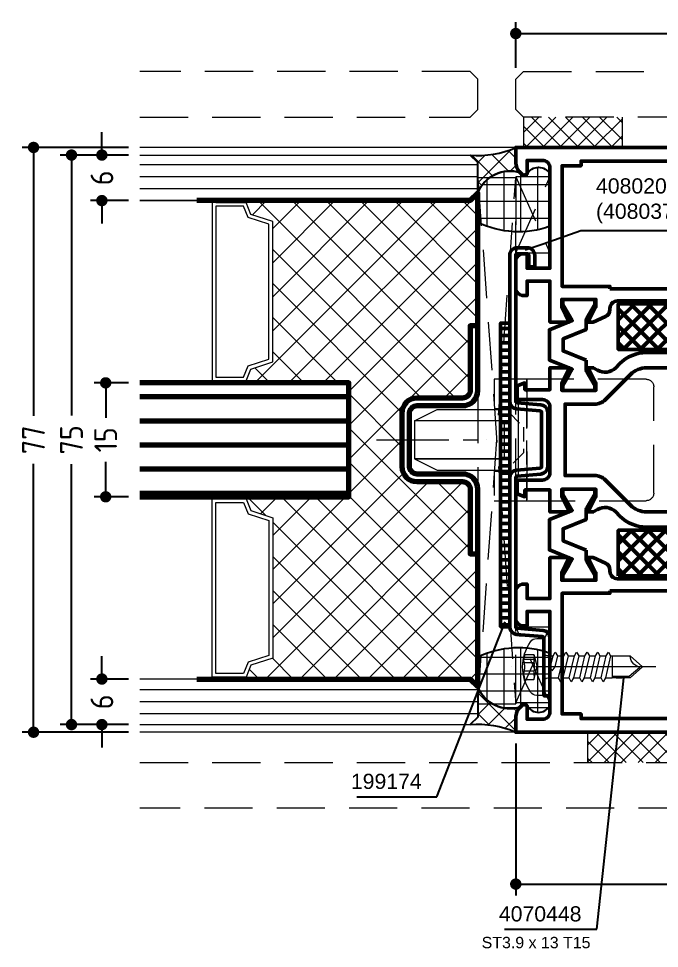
# Model space of a CAD drawing. Header units: millimetres. Extents: x 14 to 196, y 75 to 197.
# Drawn here: x 13.5 to 97.9, y 75 to 197.5 of the extents above; entities that cross this region are included whole.
import ezdxf

# ---------------------------------------------------------------- set-up
doc = ezdxf.new("R2010")
doc.units = ezdxf.units.MM
doc.linetypes.add('CENTER', pattern=[50.800000000000004, 31.75, -6.35, 6.35, -6.35])
doc.linetypes.add('HIDDEN', pattern=[9.524999999999999, 6.35, -3.175])
for name, color, linetype, lineweight in [('AM_5', 3, 'Continuous', 25), ('AM_C', 50, 'Continuous', 50), ('AM_S', 80, 'Continuous', 50), ('Cent3', 70, 'CENTER', 18), ('CHide3', 70, 'HIDDEN', 18), ('CHide4', 10, 'HIDDEN', 13), ('Cont2', 2, 'Continuous', 25), ('Cont3', 70, 'Continuous', 18), ('Cont4', 10, 'Continuous', 13)]:
    doc.layers.add(name, color=color, linetype=linetype, lineweight=lineweight)
doc.styles.add('HBS_DIMTEXTSTYLE', font='isocp.shx')
doc.styles.add('SWISSL', font='swissl.ttf')
doc.dimstyles.new('Konstruktionsschnitt 1-1$0', dxfattribs={"dimtxt": 3, "dimasz": 1.5, "dimexe": 1.5, "dimexo": 1.5, "dimgap": 1.5, "dimtad": 0, "dimdsep": 46, "dimtxsty": 'HBS_DIMTEXTSTYLE', "dimblk": 'PUNKT', "dimcen": 0, "dimclrd": 3, "dimclre": 3, "dimclrt": 2, "dimadec": 1, "dimazin": 2, "dimtfac": 0.7, "dimtofl": 0, "dimtmove": 0, "dimatfit": 3, "dimfxl": 0, "dimtolj": 1, "dimtzin": 0, "dimarcsym": 0})
pattern_1 = [(225, (232.3260285917245, 587.9548607418653), (0.1767766952966369, -0.1767766952966369), []), (314.9999999999999, (232.3260285917245, 587.9548607418653), (0.1767766952966369, 0.1767766952966369), [])]
pattern_2 = [(135, (-78.124622160397, -339.9989862919654), (-1.347038418160373, -1.347038418160373), []), (225, (-78.124622160397, -339.9989862919654), (1.347038418160373, -1.347038418160373), [])]
pattern_3 = [(180, (-78.124622160397, -339.9989862919654), (-2.220446049250313e-16, -2.2225), []), (270, (-78.124622160397, -339.9989862919654), (2.2225, -2.220446049250313e-16), [])]

# ---------------------------------------------------------------- blocks, each defined once
blk = doc.blocks.new('PUNKT')
at = {"color": 0, "linetype": 'Continuous'}
blk.add_line((-0.5, 0), (-1, 0), dxfattribs=at)
at = {"color": 0, "linetype": 'Continuous', "const_width": 0.5}
blk.add_lwpolyline([(-0.25, 0, 1), (0.25, 0, 1)], format="xyb", close=True, dxfattribs=at)
blk = doc.blocks.new('*D18')
at = {"layer": 'AM_5', "color": 3, "lineweight": -2, "transparency": 16777216}
for p, q in [((79.00046695161484, 101.9903217660972), (79.00046695161484, 81.99032176609721)), ((131.0004669516148, 101.9903217660972), (131.0004669516148, 81.99032176609721)), ((80.50046695161484, 83.49032176609721), (101.7603783689371, 83.49032176609721)), ((129.5004669516148, 83.49032176609721), (108.2405555342914, 83.49032176609721))]:
    blk.add_line(p, q, dxfattribs=at)
at = {"layer": 'AM_5', "color": 3, "lineweight": -2, "transparency": 16777216, "xscale": 1.5, "yscale": 1.5, "zscale": 1.5, "rotation": 180}
blk.add_blockref('PUNKT', (79.00046695161484, 83.49032176609721), dxfattribs=at)
at = {"layer": 'AM_5', "color": 3, "lineweight": -2, "transparency": 16777216, "xscale": 1.5, "yscale": 1.5, "zscale": 1.5}
blk.add_blockref('PUNKT', (131.0004669516148, 83.49032176609721), dxfattribs=at)
at = {"layer": 'AM_5', "color": 2, "transparency": 16777216, "insert": (105.0004669516143, 83.49032176609721), "char_height": 3, "attachment_point": 5, "style": 'HBS_DIMTEXTSTYLE'}
blk.add_mtext('\\A1;52', dxfattribs=at)
blk = doc.blocks.new('*S133')
at = {"layer": 'AM_5', "color": 3}
for p, q in [((87.56443571068166, 169.4910321510044), (82.60845873641095, 167.7670841495087)), ((101.1584615083734, 169.4910321510044), (87.56443571068166, 169.4910321510044))]:
    blk.add_line(p, q, dxfattribs=at)
at = {"layer": 'AM_5', "color": 3, "linetype": 'Continuous'}
blk.add_line((82.60845873641095, 167.7670841495087), (80.24723595224486, 166.9457273673884), dxfattribs=at)
at = {"layer": 'AM_5', "color": 2, "insert": (89.56443571068166, 170.4910321510044), "char_height": 2, "attachment_point": 7, "style": 'SWISSL'}
blk.add_mtext('4080202\\P(4080374)', dxfattribs=at)
blk = doc.blocks.new('WS4070448')
at = {"layer": 'Cent3', "ltscale": 0.5}
blk.add_line((8.05132409938463, -14.39948361255352), (8.067256921116496, 4.660640918678553), dxfattribs=at)
at = {"layer": 'CHide4', "ltscale": 0.3}
for p, q in [((7.095590298616457, 1.693974918678634), (7.095590298616457, 3.078670647065735)), ((7.507789093673637, 1.693974918678634), (7.507789093673637, 2.967171702408848)), ((8.626724748559354, 1.693974918678634), (8.626724748559354, 2.967171702408848)), ((9.03892354361642, 1.693974918678634), (9.03892354361642, 3.078670647065735))]:
    blk.add_line(p, q, dxfattribs=at)
for points in [[(6.41725767111646, 2.920991849600028), (6.41725767111646, 1.693974918678606)], [(9.717256171116475, 2.920991849600028), (9.717256171116475, 1.693974918678606)], [(6.41725767111646, 1.693974918678606), (8.067256921116524, 1.251858952129083)], [(9.717256171116475, 1.693974918678606), (8.067256921116524, 1.251858952129083)]]:
    blk.add_lwpolyline(points, dxfattribs=at)
for centre, radius, start, end in [((6.477833716567631, 4.198323827732139), 1.278767547148902, 267.2848457777188, 298.8872446147258), ((8.067256921116524, 5.853135295953763), 2.939692180009696, 250.6988425741186, 289.3011574258814), ((9.656680125665417, 4.198323827732139), 1.278767547148902, 241.1127553852742, 272.7151542222811), ((6.756423984866416, 2.851153472017387), 1.205859026872558, 253.6642630842155, 286.3357369157983), ((8.067256921116638, 11.77548796901581), 10.12822992478941, 264.4947782301543, 275.5052217698424), ((9.378089857366632, 2.851153472017955), 1.205859026873062, 253.6642630842089, 286.3357369157813)]:
    blk.add_arc(centre, radius, start, end, dxfattribs=at)
at = {"layer": 'Cont4'}
for p, q in [((6.617256921116478, -8.639359081321516), (6.617256921116478, -11.00311480052579)), ((6.617256921116478, -8.639359081321516), (9.51725692111657, -8.639359081321516)), ((9.51725692111657, -11.00311480052579), (9.51725692111657, -8.639359081321516)), ((6.617256921116478, -11.00311480052579), (8.067256921116524, -12.63935908132152)), ((8.067256921116524, -12.63935908132152), (9.51725692111657, -11.00311480052579))]:
    blk.add_line(p, q, dxfattribs=at)
blk.add_lwpolyline([(11.39017358778315, 2.114399939326205, 0.3148562194916155), (4.744340254449895, 2.114399939326205, 0.244911807885714), (4.317256921116524, 1.294786315076664), (4.317256921116524, 0.3606409186785697), (11.81725692111652, 0.3606409186785697), (11.81725692111652, 1.294786315076664, 0.244911807885716), (11.39017358778315, 2.114399939326205, 0.1382912330068625)], format="xyb", dxfattribs=at)
for points in [[(6.117256921116507, -1.139359081321317), (6.617256921116507, -1.428034215916085), (8.067256921116552, -1.08419660353465), (8.567256921116552, -0.707357978585577), (8.067256921116552, -0.5068463343449991), (6.617256921116507, -0.8506839467264342)], [(6.117256921116478, -2.539359081321294), (6.617256921116478, -2.828034215916063), (9.517256921116598, -2.140358991153079), (10.0172569211166, -1.851683856558196), (9.517256921116598, -1.563008721963428), (6.617256921116478, -2.250683946726411)], [(6.117256921116478, -3.939359081321271), (6.617256921116478, -4.22803421591604), (9.517256921116598, -3.540358991153056), (10.0172569211166, -3.251683856558287), (9.517256921116598, -2.963008721963405), (6.617256921116478, -3.650683946726502)], [(6.117256921116478, -5.339359081321362), (6.617256921116478, -5.628034215916131), (9.51725692111657, -4.940358991153147), (10.01725692111657, -4.651683856558265), (9.51725692111657, -4.363008721963496), (6.617256921116478, -5.05068394672648)], [(6.117256921116478, -6.739359081321339), (6.617256921116478, -7.028034215916108), (9.51725692111657, -6.340358991153124), (10.01725692111657, -6.051683856558356), (9.51725692111657, -5.763008721963473), (6.617256921116478, -6.450683946726571)], [(6.117256921116478, -8.13935908132143), (6.617256921116478, -8.428034215916199), (9.51725692111657, -7.740358991153215), (10.01725692111657, -7.451683856558333), (9.51725692111657, -7.163008721963564), (6.617256921116478, -7.850683946726548)]]:
    blk.add_lwpolyline(points, close=True, dxfattribs=at)
for points in [[(6.617256921116478, -0.1393590813214303), (6.617256921116507, -0.8506839467264342)], [(9.51725692111657, -0.1393590813214303), (9.517256921116598, -1.563008721963428)], [(6.617256921116507, -1.428034215916085), (6.617256921116507, -1.850683946726662)], [(6.617256921116507, -1.428034215915972), (6.617256921116478, -2.250683946726411)], [(6.617256921116507, -1.428034215916085), (6.617256921116478, -2.250683946726411)], [(9.517256921116598, -2.140358991153079), (9.517256921116598, -2.963008721963405)], [(6.617256921116478, -2.828034215916063), (6.617256921116478, -3.650683946726389)], [(9.517256921116598, -3.540358991153056), (9.51725692111657, -4.363008721963496)], [(6.617256921116478, -4.22803421591604), (6.617256921116478, -5.05068394672648)], [(6.617256921116478, -5.628034215916131), (6.617256921116478, -6.450683946726457)], [(9.51725692111657, -4.940358991153147), (9.51725692111657, -5.763008721963473)], [(6.617256921116478, -7.028034215916108), (6.617256921116478, -7.850683946726548)], [(9.51725692111657, -6.340358991153124), (9.51725692111657, -7.163008721963564)], [(6.617256921116478, -8.428034215916199), (6.617256921116478, -8.63935908132143)], [(9.51725692111657, -7.740358991153215), (9.51725692111657, -8.63935908132143)], [(9.26725692111657, -8.63935908132143), (9.26725692111657, -10.88653788598694), (8.100687889319289, -12.28495534589953)], [(9.51725692111657, -9.140358991153192), (9.51725692111657, -9.963008721963632)], [(6.617256921116478, -9.828034215916176), (6.617256921116478, -10.65068394672662)]]:
    blk.add_lwpolyline(points, dxfattribs=at)
for centre, radius, start, end in [((6.117256921116478, -0.1393590813214303), 0.5, 0, 90), ((10.01725692111657, -0.1393590813214303), 0.5, 90, 180), ((6.60877064716945, -12.47123468863523), 1.46814441479989, 353.4243546898833, 89.66881296982747)]:
    blk.add_arc(centre, radius, start, end, dxfattribs=at)
blk = doc.blocks.new('*D31')
at = {"layer": 'AM_5', "color": 3, "lineweight": -2, "transparency": 16777216}
for p, q in [((79.00046695161484, 190.9913734766118), (79.00046695161484, 196.991373476612)), ((131.0000229552507, 190.991373476612), (131.0000229552507, 196.991373476612)), ((80.50046695161484, 195.491373476612), (101.7601563707557, 195.491373476612)), ((129.5000229552507, 195.491373476612), (108.24033353611, 195.491373476612))]:
    blk.add_line(p, q, dxfattribs=at)
at = {"layer": 'AM_5', "color": 3, "lineweight": -2, "transparency": 16777216, "xscale": 1.5, "yscale": 1.5, "zscale": 1.5, "rotation": 180}
blk.add_blockref('PUNKT', (79.00046695161484, 195.491373476612), dxfattribs=at)
at = {"layer": 'AM_5', "color": 3, "lineweight": -2, "transparency": 16777216, "xscale": 1.5, "yscale": 1.5, "zscale": 1.5}
blk.add_blockref('PUNKT', (131.0000229552507, 195.491373476612), dxfattribs=at)
at = {"layer": 'AM_5', "color": 2, "transparency": 16777216, "insert": (105.0002449534328, 195.491373476612), "char_height": 3, "attachment_point": 5, "style": 'HBS_DIMTEXTSTYLE'}
blk.add_mtext('\\A1;52', dxfattribs=at)
blk = doc.blocks.new('ESG 6_V')
at = {"layer": 'Cont3'}
h = blk.add_hatch(dxfattribs=at)
h.set_pattern_fill('LINE', color=256, scale=0.5, angle=89.99999999999999, style=0)
h.set_pattern_definition([(90, (-305.9269150891612, -507.866033323357), (-1.5875, 4.497021500008084e-16), [])])
h.paths.add_polyline_path([(3.000000000000057, 44.50135724474075), (3, 1), (2, 0), (-2, 0), (-3, 1), (-2.999999999999943, 44.50135724474063)])
blk.add_lwpolyline([(3.000000000000057, 44.50135724474069), (3, 1), (2, 0), (-2, 0), (-3, 1), (-2.999999999999943, 44.50135724474057)], dxfattribs=at)
blk = doc.blocks.new('AL_ABH_24')
at = {"layer": 'Cont4'}
h = blk.add_hatch(dxfattribs=at)
h.set_pattern_fill('ANSI37', color=256, scale=2, angle=-180, style=0)
h.set_pattern_definition(pattern_1)
h.paths.add_polyline_path([(-12, -4.500000000000057), (-11.75, -4.500000000000057), (-11.75, -0.5000000000000568), (-12, -0.5000000000000568)])
h = blk.add_hatch(dxfattribs=at)
h.set_pattern_fill('ANSI37', color=256, scale=2, angle=-180, style=0)
h.set_pattern_definition(pattern_1)
h.paths.add_polyline_path([(12, -0.5), (11.75, -0.5), (11.75, -4.5), (12, -4.5)])
at = {"layer": 'Cont3'}
for points in [[(11.75, -4.5), (11.75, 0), (-11.75, -5.684341886080801e-14), (-11.75, -4.500000000000057), (-10.17916262542713, -5.126770074544822), (-9.250000000000004, -8.000000000000057), (9.25, -8), (10.17916262542713, -5.126770074544766)], [(11.25, -4.161170208908629), (11.25, -0.5), (-11.25, -0.5000000000000568), (-11.25, -4.161170208908686), (-9.775696835389798, -4.749422767284102), (-8.886198386153982, -7.500000000000057), (8.886198386153978, -7.5), (9.775696835389795, -4.749422767284159)]]:
    blk.add_lwpolyline(points, close=True, dxfattribs=at)
at = {"layer": 'Cont4'}
for points in [[(-11.75, -0.5000000000000568), (-11.75, -4.500000000000057), (-12, -4.500000000000057), (-12, -0.5000000000000568)], [(11.75, -0.5), (11.75, -4.5), (12, -4.5), (12, -0.5)]]:
    blk.add_lwpolyline(points, close=True, dxfattribs=at)
blk = doc.blocks.new('PL30_Glas_76_SYM_NGFK')
at = {"layer": 'Cont3', "lineweight": 70}
h = blk.add_hatch(dxfattribs=at)
h.set_pattern_fill('LINE', color=256, angle=90, style=0)
h.set_pattern_definition([(90, (-271.4269150891612, -507.8660333233571), (-3.175, 1.944126793646423e-16), [])])
h.paths.add_polyline_path([(-7.500000000000114, 44.50135724474046), (-7.5, 17), (7.5, 16.99999999999989), (7.499999999999886, 44.50135724474046)])
at = {"layer": 'Cont4'}
h = blk.add_hatch(dxfattribs=at)
h.set_pattern_fill('ANSI37', color=256, scale=0.5, angle=-2.544443745170813e-14, style=0)
h.set_pattern_definition([(45.00000000000002, (-338.9549189137359, -274.6219251224307), (2.245064030267289, -2.245064030267288), []), (315, (-338.9549189137359, -274.6219251224307), (-2.245064030267288, -2.245064030267289), [])])
h.paths.add_polyline_path([(-31.50000000000004, 30.50000000000006), (-31.25000000000016, 30.50000000000006), (-29.67916262542717, 29.87322992545529), (-28.75000000000004, 27.00000000000006), (-10.24999999999993, 27.00000000000006), (-9.320837374572932, 29.87322992545512), (-7.749999999999943, 30.5), (-7.5, 30.5), (-7.5, 17), (7.5, 16.99999999999989), (7.5, 30.49999999999989), (7.75, 30.49999999999989), (9.320837374572875, 29.87322992545512), (10.25, 26.99999999999989), (28.75, 26.99999999999989), (29.67916262542713, 29.87322992545512), (31.25000000000011, 30.49999999999989), (31.5, 30.49999999999989), (31.5, 1), (32.5, 0), (15, 0), (15, 1), (6.5, 1, -0.4142135623730951), (5.5, 2), (5.5, 7.999999999999886, 0.4142135623730951), (3.5, 9.999999999999886), (-3.5, 9.999999999999886, 0.4142135623730951), (-5.5, 7.999999999999886), (-5.5, 2, -0.4142135623730951), (-6.5, 1), (-15, 1.000000000000057), (-15, 5.684341886080801e-14), (-32.50000000000006, 5.684341886080801e-14), (-31.50000000000006, 1.000000000000171)])
at = {"layer": 'Cont3', "lineweight": 70}
for points in [[(-7.500000000000114, 44.50135724474046), (-7.5, 17), (7.5, 16.99999999999989), (7.499999999999886, 44.50135724474046)], [(-31.50000000000004, 36.99999999998516), (-31.50000000000006, 0.9999999999851639), (-32.50000000000006, 5.684341886080801e-14), (-15, 5.684341886080801e-14)], [(15, 0), (32.5, 0), (31.5, 0.999999999985107), (31.5, 36.99999999998511)]]:
    blk.add_lwpolyline(points, dxfattribs=at)
blk.add_lwpolyline([(15, 0), (15, 1), (6.5, 1, -0.414213562373095), (5.5, 2), (5.5, 7.999999999999886, 0.414213562373095), (3.5, 9.999999999999886), (-3.5, 9.999999999999886, 0.414213562373095), (-5.5, 7.999999999999886), (-5.5, 2, -0.414213562373095), (-6.5, 1), (-15, 1.000000000000057), (-15, 5.684341886080801e-14), (-6.5, 0, 0.414213562373095), (-4.5, 2), (-4.5, 7.999999999999886, -0.414213562373095), (-3.5, 8.999999999999886), (3.5, 8.999999999999886, -0.414213562373095), (4.5, 7.999999999999886), (4.5, 2, 0.414213562373095), (6.5, 0)], format="xyb", close=True, dxfattribs=at)
at = {"xscale": -1}
blk.add_blockref('ESG 6_V', (-34.50000000000006, -5.115907697472721e-13), dxfattribs=at)
blk.add_blockref('ESG 6_V', (34.5, -1.13686837721616e-13))
at = {"layer": 'Cont3', "lineweight": 70, "xscale": -1}
blk.add_blockref('AL_ABH_24', (-19.50000000000004, 35.00000000000006), dxfattribs=at)
at = {"layer": 'Cont3', "lineweight": 70}
blk.add_blockref('AL_ABH_24', (19.5, 34.99999999999989), dxfattribs=at)
blk = doc.blocks.new('PL_VERSCH_F_W1_VERD')
at = {"layer": 'Cent3', "ltscale": 0.3}
blk.add_line((-5, -1.149999999994179), (5.000000000000007, -1.149999999994179), dxfattribs=at)
blk.add_lwpolyline([(1.4210854715202e-14, 17.5), (0, 2.988143633357822), (0, 2.988143633357822)], dxfattribs=at)
at = {"layer": 'CHide4', "ltscale": 0.5}
for points in [[(-7.999999999998636, 2), (-4.149999999998727, 2), (-4.149999999998727, 0), (-7.999999999998636, 0)], [(4.150000000001455, 2), (8, 2), (8.000000000000007, 0), (4.150000000001462, 0)], [(-7.999999999998636, 1.091393642127514e-11), (8.000000000000007, 0), (8.000000000000007, -2.300000000001091), (-8, -2.300000000001091)]]:
    blk.add_lwpolyline(points, close=True, dxfattribs=at)
at = {"layer": 'CHide4', "ltscale": 0.3}
blk.add_lwpolyline([(3.550000000004736, 1.818989403545856e-12), (-3.549999999996771, 1.818989403545856e-12), (-1.699999999996862, -1.850000000000364), (1.700000000003691, -1.850000000000364)], close=True, dxfattribs=at)
at = {"layer": 'CHide4'}
blk.add_lwpolyline([(-8, -2.300000000001091), (8.000000000000007, -2.300000000001091), (8.000000000000007, -18.00000000000006, -0.414213562373095), (7.000000000000007, -19.00000000000006), (-7, -19.00000000000006, -0.414213562373095), (-7.999999999999993, -18.00000000000006)], format="xyb", close=True, dxfattribs=at)
at = {"layer": 'Cont3'}
for points in [[(-4, 0), (-2.498889300106839, 0), (-2.498889300106839, 12.5), (-4, 9.498484848485532)], [(-2.498889300106839, 12.5), (2.498889300106846, 12.5), (2.498889300106839, 0.6276951937343256), (-2.498889300106839, 0.6276951937343256)], [(4.000000000000007, 0), (2.498889300106846, 0), (2.498889300106846, 12.5), (4, 9.498484848485532)]]:
    blk.add_lwpolyline(points, close=True, dxfattribs=at)
blk = doc.blocks.new('*D34')
at = {"layer": 'AM_5', "color": 3, "lineweight": -2, "transparency": 16777216}
for p, q in [((27.99999993630649, 180.491373476612), (13.9999999363065, 180.491373476612)), ((15.4999999363065, 178.991373476612), (15.49999993630649, 145.1408476213547)), ((15.49999993630648, 104.9903217660972), (15.49999993630649, 138.8408476213546)), ((27.99999993630695, 103.4903217660972), (13.99999993630648, 103.4903217660972))]:
    blk.add_line(p, q, dxfattribs=at)
at = {"layer": 'AM_5', "color": 3, "lineweight": -2, "transparency": 16777216, "xscale": 1.5, "yscale": 1.5, "zscale": 1.5}
for p, rotation in [((15.4999999363065, 180.491373476612), 90), ((15.49999993630648, 103.4903217660972), 270)]:
    blk.add_blockref('PUNKT', p, dxfattribs=dict(at, rotation=rotation))
at = {"layer": 'AM_5', "color": 2, "transparency": 16777216, "insert": (15.49999993630647, 141.9908476213546), "char_height": 3, "attachment_point": 5, "rotation": 90, "style": 'HBS_DIMTEXTSTYLE'}
blk.add_mtext('\\A1;77', dxfattribs=at)
blk = doc.blocks.new('*S137')
at = {"layer": 'AM_5', "color": 3, "linetype": 'Continuous'}
blk.add_line((76.70205979440681, 115.7031336169977), (77.61156464680101, 118.0318244344896), dxfattribs=at)
at = {"layer": 'AM_5', "color": 3}
for p, q in [((68.61236289535196, 94.99032176609727), (76.70205979440681, 115.7031336169977)), ((58.09097796663506, 94.99032176609727), (68.61236289535196, 94.99032176609727))]:
    blk.add_line(p, q, dxfattribs=at)
at = {"layer": 'AM_5', "color": 2, "insert": (66.61236289535196, 95.99032176609727), "char_height": 2, "attachment_point": 9, "style": 'SWISSL'}
blk.add_mtext('199174', dxfattribs=at)
blk = doc.blocks.new('*D39')
at = {"layer": 'AM_5', "color": 3, "lineweight": -2, "transparency": 16777216}
for p, q in [((27.99999993630661, 149.490321651671), (23.49999993630658, 149.490321651671)), ((24.99999993630658, 147.990321651671), (24.99999993630658, 144.9029796557107)), ((24.99999993630657, 135.990321651671), (24.99999993630658, 139.0787155869987)), ((27.99999993630661, 134.490321651671), (23.49999993630657, 134.490321651671))]:
    blk.add_line(p, q, dxfattribs=at)
at = {"layer": 'AM_5', "color": 3, "lineweight": -2, "transparency": 16777216, "xscale": 1.5, "yscale": 1.5, "zscale": 1.5}
for p, rotation in [((24.99999993630658, 149.490321651671), 90), ((24.99999993630657, 134.490321651671), 270)]:
    blk.add_blockref('PUNKT', p, dxfattribs=dict(at, rotation=rotation))
at = {"layer": 'AM_5', "color": 2, "transparency": 16777216, "insert": (24.99999993630655, 141.9908476213547), "char_height": 3, "attachment_point": 5, "rotation": 90, "style": 'HBS_DIMTEXTSTYLE'}
blk.add_mtext('\\A1;15', dxfattribs=at)
blk = doc.blocks.new('*D40')
at = {"layer": 'AM_5', "color": 3, "lineweight": -2, "transparency": 16777216}
for p, q in [((24.49999993630652, 180.9903216516712), (24.49999993630652, 182.4903216516712)), ((27.99999993630649, 179.4903216516712), (22.99999993630652, 179.4903216516712)), ((27.99999993630661, 173.4903216516712), (22.99999993630652, 173.4903216516712)), ((24.49999993630652, 171.9903216516712), (24.49999993630652, 170.4903216516712))]:
    blk.add_line(p, q, dxfattribs=at)
at = {"layer": 'AM_5', "color": 3, "lineweight": -2, "transparency": 16777216, "xscale": 1.5, "yscale": 1.5, "zscale": 1.5}
for p, rotation in [((24.49999993630652, 179.4903216516712), 270), ((24.49999993630652, 173.4903216516712), 90)]:
    blk.add_blockref('PUNKT', p, dxfattribs=dict(at, rotation=rotation))
at = {"layer": 'AM_5', "color": 2, "transparency": 16777216, "insert": (24.49999993630649, 176.4903216516712), "char_height": 3, "attachment_point": 5, "rotation": 90, "style": 'HBS_DIMTEXTSTYLE'}
blk.add_mtext('\\A1;6', dxfattribs=at)
blk = doc.blocks.new('*D41')
at = {"layer": 'AM_5', "color": 3, "lineweight": -2, "transparency": 16777216}
for p, q in [((24.49999993630657, 111.990321651671), (24.49999993630657, 113.490321651671)), ((27.99999993630706, 110.490321651671), (22.99999993630657, 110.490321651671)), ((27.99999993630695, 104.490321651671), (22.99999993630657, 104.490321651671)), ((24.49999993630657, 102.990321651671), (24.49999993630657, 101.490321651671))]:
    blk.add_line(p, q, dxfattribs=at)
at = {"layer": 'AM_5', "color": 3, "lineweight": -2, "transparency": 16777216, "xscale": 1.5, "yscale": 1.5, "zscale": 1.5}
for p, rotation in [((24.49999993630657, 110.490321651671), 270), ((24.49999993630657, 104.490321651671), 90)]:
    blk.add_blockref('PUNKT', p, dxfattribs=dict(at, rotation=rotation))
at = {"layer": 'AM_5', "color": 2, "transparency": 16777216, "insert": (24.49999993630655, 107.4903217088841), "char_height": 3, "attachment_point": 5, "rotation": 90, "style": 'HBS_DIMTEXTSTYLE'}
blk.add_mtext('\\A1;6', dxfattribs=at)
blk = doc.blocks.new('*D58')
at = {"layer": 'AM_5', "color": 3, "lineweight": -2, "transparency": 16777216}
for p, q in [((27.99999993630648, 179.4903216516712), (18.9999999363065, 179.4903216516712)), ((20.4999999363065, 177.9903216516712), (20.49999993630649, 145.2029796557106)), ((20.49999993630648, 105.990321651671), (20.49999993630649, 138.7787155869987)), ((27.99999993630691, 104.490321651671), (18.99999993630648, 104.490321651671))]:
    blk.add_line(p, q, dxfattribs=at)
at = {"layer": 'AM_5', "color": 3, "lineweight": -2, "transparency": 16777216, "xscale": 1.5, "yscale": 1.5, "zscale": 1.5}
for p, rotation in [((20.4999999363065, 179.4903216516712), 90), ((20.49999993630648, 104.490321651671), 270)]:
    blk.add_blockref('PUNKT', p, dxfattribs=dict(at, rotation=rotation))
at = {"layer": 'AM_5', "color": 2, "transparency": 16777216, "insert": (20.49999993630647, 141.9908476213546), "char_height": 3, "attachment_point": 5, "rotation": 90, "style": 'HBS_DIMTEXTSTYLE'}
blk.add_mtext('\\A1;75', dxfattribs=at)
blk = doc.blocks.new('*S140')
at = {"layer": 'AM_5', "color": 3, "linetype": 'Continuous'}
blk.add_line((92.96457148782386, 108.150866667145), (93.23347156406442, 110.6363631465225), dxfattribs=at)
at = {"layer": 'AM_5', "color": 3}
for p, q in [((89.65294330384262, 77.54083372342305), (92.96457148782386, 108.150866667145)), ((77.50766156589286, 77.54083372342305), (89.65294330384262, 77.54083372342305))]:
    blk.add_line(p, q, dxfattribs=at)
at = {"layer": 'AM_5', "color": 2, "insert": (87.65294330384262, 78.54083372342305), "char_height": 2, "attachment_point": 9, "style": 'SWISSL'}
blk.add_mtext('4070448', dxfattribs=at)
blk = doc.blocks.new('ZAHL links')
at = {"layer": 'AM_5', "color": 2, "style": 'SWISSL'}
blk.add_attdef('XXX', (1.84597157883707, -2.499647748309663), '', height=1.5, dxfattribs=at)
blk = doc.blocks.new('WI1021381')
for points in [[(23.00000000000004, 10.20044399636402), (22.26645320713588, 11.81424694066522, 0.2941076150573526), (21.35608672967327, 12.40044399636401), (21.20000000000003, 12.40044399636401, -0.414213562373095), (20.20000000000003, 13.40044399636403), (20.20000000000003, 38.60044399636407, -0.414213562373095), (21.20000000000003, 39.60044399636406), (21.35608672967327, 39.60044399636406, 0.2941076150573527), (22.26645320713588, 40.18664105206285), (23.00000000000004, 41.80044399636399), (23.00000000000004, 42.45044499636402), (21.00000000000004, 41.45044499636402), (20.00000000000004, 41.45044499636403), (20.00000000000004, 45.95044499636403), (21.00000000000004, 45.95044499636402), (23.00000000000004, 44.95044499636402), (23.00000000000004, 47.50044399636403), (17.60000000000001, 47.50044399636405), (17.60000000000001, 50.50044399636405), (19.50000000000001, 50.50044399636405), (19.50000000000001, 51.00044399636405, 0.414213562373095), (18.50000000000001, 52.00044399636405), (15.00000000000004, 52.00044399636405, 0.414213562373095), (14.00000000000004, 51.00044399636405), (14.00000000000004, 50.50044399636405), (15.90000000000002, 50.50044399636405), (15.90000000000002, 47.50044399636405), (2.70000000000006, 47.50044399636405, -0.4142135623731083), (1.70000000000006, 48.5004439963641), (1.700000000000031, 50.50044399636405), (3.500000000000014, 50.50044399636405), (3.712132034356202, 51.01257603071988), (3.310050506339039, 51.41465755873698, 0.198912367379658), (1.895836943965705, 52.00044399636405), (1.4210854715202e-14, 52.00044399636405), (4.263256414560601e-14, 0.0004439963640336941), (1.895836943965705, 0.0004439963640336941, 0.198912367379658), (3.310050506339039, 0.5862304339910409), (3.712132034356202, 0.9883119620082041), (3.500000000000043, 1.500443996364034), (1.700000000000031, 1.500443996364034), (1.700000000000088, 3.500443996363991, -0.4142135623731083), (2.700000000000088, 4.500443996364048), (15.90000000000002, 4.500443996364048), (15.90000000000002, 1.500443996364034), (14.00000000000004, 1.500443996364034), (14.00000000000004, 1.000443996364034, 0.414213562373095), (15.00000000000004, 0.0004439963640336941), (18.50000000000004, 0.0004439963640336941, 0.414213562373095), (19.50000000000004, 1.000443996364034), (19.50000000000004, 1.500443996364034), (17.60000000000001, 1.500443996364034), (17.60000000000001, 4.500443996364048), (23.00000000000004, 4.500443996364034), (23.00000000000004, 7.050442996364048), (21.00000000000004, 6.050442996364048), (20.00000000000004, 6.050442996364062), (20.00000000000004, 10.55044299636406), (21.00000000000004, 10.55044299636405), (23.00000000000004, 9.550442996364048), (23.00000000000004, 10.20044399636402)], [(54.00000000000104, 10.20044399636402), (54.7335467928652, 11.81424694066522, -0.2941076150573526), (55.64391327032781, 12.40044399636401), (55.80000000000105, 12.40044399636401, 0.414213562373095), (56.80000000000105, 13.40044399636403), (56.80000000000105, 38.60044399636407, 0.414213562373095), (55.80000000000105, 39.60044399636406), (55.64391327032781, 39.60044399636406, -0.2941076150573527), (54.7335467928652, 40.18664105206285), (54.00000000000104, 41.80044399636399), (54.00000000000104, 42.45044499636402), (56.00000000000104, 41.45044499636402), (57.00000000000104, 41.45044499636403), (57.00000000000104, 45.95044499636403), (56.00000000000104, 45.95044499636402), (54.00000000000104, 44.95044499636402), (54.00000000000104, 47.50044399636403), (59.40000000000107, 47.50044399636405), (59.40000000000107, 50.50044399636405), (57.50000000000107, 50.50044399636405), (57.50000000000107, 51.00044399636405, -0.414213562373095), (58.50000000000107, 52.00044399636405), (62.00000000000104, 52.00044399636405, -0.414213562373095), (63.00000000000104, 51.00044399636405), (63.00000000000104, 50.50044399636405), (61.10000000000106, 50.50044399636405), (61.10000000000106, 47.50044399636405), (74.30000000000102, 47.50044399636405, 0.4142135623731083), (75.30000000000102, 48.5004439963641), (75.30000000000105, 50.50044399636405), (73.50000000000107, 50.50044399636405), (73.28786796564488, 51.01257603071988), (73.68994949366204, 51.41465755873698, -0.198912367379658), (75.10416305603538, 52.00044399636405), (77.00000000000107, 52.00044399636405), (77.00000000000104, 0.0004439963640336941), (75.10416305603538, 0.0004439963640336941, -0.198912367379658), (73.68994949366204, 0.5862304339910409), (73.28786796564488, 0.9883119620082041), (73.50000000000104, 1.500443996364034), (75.30000000000105, 1.500443996364034), (75.30000000000099, 3.500443996363991, 0.4142135623731083), (74.30000000000099, 4.500443996364048), (61.10000000000106, 4.500443996364048), (61.10000000000106, 1.500443996364034), (63.00000000000104, 1.500443996364034), (63.00000000000104, 1.000443996364034, -0.414213562373095), (62.00000000000104, 0.0004439963640336941), (58.50000000000104, 0.0004439963640336941, -0.414213562373095), (57.50000000000104, 1.000443996364034), (57.50000000000104, 1.500443996364034), (59.40000000000107, 1.500443996364034), (59.40000000000107, 4.500443996364048), (54.00000000000104, 4.500443996364034), (54.00000000000104, 7.050442996364048), (56.00000000000104, 6.050442996364048), (57.00000000000104, 6.050442996364062), (57.00000000000104, 10.55044299636406), (56.00000000000104, 10.55044299636405), (54.00000000000104, 9.550442996364048), (54.00000000000104, 10.20044399636402)], [(23.99193552738153, 42.75044492370146), (22.86621800000003, 42.750444996364, 0.1316519999999985), (22.466218, 42.64326499636397), (20.66076951545867, 41.600888992728), (20.00000000000003, 41.600888992728), (20.00000000000003, 45.80088899272804), (20.6607695154587, 45.80088899272804), (22.00000000000003, 45.02768391197115), (22.487882, 44.74511699636398), (22.78675653392784, 44.57256221414529), (23.9999994726185, 47.57544506902654), (27.99999952738153, 47.57544506902654), (29.21324346607219, 44.57256221414529), (31.33923048454136, 45.8008889927281), (32.00000000000003, 45.8008889927281), (32.00000000000003, 41.60088899272805), (31.33923048454139, 41.60088899272805), (29.533782, 42.64326499636397, 0.1316519999999962), (29.13378200000002, 42.750444996364), (28.00806347261849, 42.75044492370146), (26.78588452738157, 45.77544506902658), (25.21411447261849, 45.77544506902658)], [(48.99193529226831, 42.75000316092075), (47.86621776488681, 42.75000323358329, 0.1316519999999985), (47.46621776488678, 42.64282323358326), (45.66076928034545, 41.60044722994729), (44.99999976488681, 41.60044722994729), (44.99999976488681, 45.80044722994733), (45.66076928034548, 45.80044722994733), (46.99999976488681, 45.02724214919044), (47.48788176488678, 44.74467523358327), (47.78675629881462, 44.57212045136458), (48.99999923750528, 47.57500330624583), (52.99999929226831, 47.57500330624583), (54.21324323095897, 44.57212045136458), (56.33923024942814, 45.80044722994739), (56.99999976488681, 45.80044722994739), (56.99999976488681, 41.60044722994734), (56.33923024942817, 41.60044722994734), (54.53378176488678, 42.64282323358326, 0.1316519999999962), (54.13378176488681, 42.75000323358329), (53.00806323750527, 42.75000316092075), (51.78588429226835, 45.77500330624587), (50.21411423750527, 45.77500330624587)], [(48.0000000000002, 34.75736011581802, 0.1989123673796518), (47.12132034355986, 36.87868045937762), (43.78578667629105, 40.21421412664643, -0.1989123673796573), (43.2000002386641, 41.62842768901953), (43.20000023866399, 45.50000056427319), (33.79999976133715, 45.50000056427325), (33.79999976133709, 41.62842768901947, -0.1989123673796575), (33.2142133237102, 40.21421412664637), (29.87867965644139, 36.87868045937756, 0.1989123673796519), (29.00000000000102, 34.75736011581796), (29.00000000000082, 17.24264044845512, 0.198912367379652), (29.87867965644116, 15.12132010489552), (33.21421332370991, 11.78578643762665, -0.1989123673796575), (33.79999976133678, 10.37157287525355), (33.7999997613376, 6.499999999999602), (43.20000023866334, 6.499999999999602), (43.20000023866382, 10.37157287525338, -0.1989123673796576), (43.78578667629074, 11.78578643762643), (47.12132034355963, 15.12132010489518, 0.1989123673796522), (48.00000000000003, 17.24264044845472)], [(23.99193552738152, 9.25044306902658), (22.86621800000003, 9.250442996364036, -0.1316519999999985), (22.46621799999999, 9.357622996364064), (20.66076951545866, 10.39999900000004), (20.00000000000002, 10.39999900000004), (20.00000000000002, 6.199998999999998), (20.66076951545869, 6.199998999999998), (22.00000000000002, 6.973204080756894), (22.487882, 7.255770996364056), (22.78675653392784, 7.428325778582753), (23.99999947261849, 4.425442923701503), (27.99999952738153, 4.425442923701502), (29.21324346607218, 7.428325778582752), (31.33923048454136, 6.19999899999994), (32.00000000000003, 6.19999899999994), (32.00000000000003, 10.39999899999999), (31.33923048454139, 10.39999899999999), (29.533782, 9.357622996364062, -0.1316519999999962), (29.13378200000002, 9.250442996364034), (28.00806347261848, 9.250443069026579), (26.78588452738157, 6.225442923701457), (25.21411447261849, 6.225442923701458)], [(53.00806452023832, 9.250443406649966), (54.13378204761982, 9.250443360184477, 0.1316519999999985), (54.53378204512562, 9.357623369493076), (56.33923050540937, 10.39999941514442), (57.00000002086801, 10.39999943052147), (57.00000011860801, 6.199999430521429), (56.33923060314934, 6.199999415144378), (55.00000010061442, 6.973204464735466), (54.51211809403872, 7.255771368988917), (54.21324355609528, 7.428326144252376), (53.000000687286, 4.425443261137231), (49.00000063252296, 4.425443168051514), (47.78675662395094, 7.428325994698842), (45.66076963406668, 6.199999166641274), (45.00000011860801, 6.199999151264223), (45.00000002086801, 10.39999915126427), (45.66076953632665, 10.39999916664132), (47.46621804512561, 9.357623205020762, 0.1316519999999962), (47.86621804761982, 9.250443214329305), (48.99193657500136, 9.25044331318893), (50.21411559063436, 6.225443196305658), (51.78588564539744, 6.225443232882993)]]:
    blk.add_lwpolyline(points, format="xyb", close=True)
blk.add_lwpolyline([(29.00000000000003, 10.20000054916022), (29.32034537889936, 10.75485179773716, 0.3394541713832507), (29.00250781993816, 13.16906481665234), (28.46446609406763, 13.70710654252287, -0.1989123673796583), (27.00000000000043, 17.24264044845563), (27.0000000000006, 34.75736011581751, -0.198912367379658), (28.46446609406789, 38.29289402175021), (29.00250781993842, 38.8309357476208, 0.3394541713832495), (29.3203453788997, 41.24514876653592), (29.00000023511456, 41.80000323358303), (29.00000000000026, 42.44999898379353), (31.00000000000026, 41.44999898379353), (32.00000000000026, 41.44999898379353), (32.00000000000026, 45.94999898379353), (31.00000000000026, 45.94999898379353), (29.00000000000026, 44.94999898379353), (29.00000000000026, 47.49999798379355), (31.90000023511456, 47.50000188179314), (31.90000023511456, 50.80000077457981), (31.01437063376616, 50.80000077457981), (31.37834086803232, 51.80000077457993), (33.20000011755738, 51.8000007745797), (33.20000011755744, 48.50000166930971, 0.4142135279415075), (34.2000000000007, 47.50000166930948), (42.80000023511408, 47.50000166930948, 0.414213527941391), (43.80000011755735, 48.50000166930948), (43.80000011755746, 51.8000007745797), (45.6216593670824, 51.80000077457981), (45.98562960134896, 50.8000007745797), (45.10000000000022, 50.80000077457981), (45.10000000000022, 47.50000188179314), (48.00000023511453, 47.49999798379355), (48.00000023511453, 44.94999898379353), (46.00000023511453, 45.94999898379353), (45.00000023511453, 45.94999898379353), (45.00000023511453, 41.44999898379353), (46.00000023511453, 41.44999898379353), (48.00000023511453, 42.44999898379353), (47.99999976488678, 41.80000323358331), (47.67965462110155, 41.24514876653603, 0.3394541713832515), (47.99749218006278, 38.83093574762086), (48.53553390593336, 38.29289402175027, -0.198912367379658), (50.0000000000006, 34.75736011581756), (50.00000000000043, 17.24264044845518, -0.1989123673796578), (48.53553390593308, 13.70710654252247), (47.99749218006255, 13.16906481665194, 0.33945417138325), (47.67965462110124, 10.75485179773676), (47.99999976488635, 10.19999733068965), (48.00000023511453, 9.550001580479545), (46.00000023511453, 10.55000158047955), (45.00000023511453, 10.55000158047955), (45.00000023511453, 6.050001580479545), (46.00000023511453, 6.050001580479545), (48.00000023511453, 7.050001580479545), (48.00000023511453, 4.500002580479531), (45.10000000000016, 4.499999667367149), (45.10000000000022, 1.200000774580417), (45.98562960134885, 1.200000774580531), (45.62165936708246, 0.2000007745803032), (43.8000001175574, 0.2000007745804737), (43.80000011755735, 3.499999879850748, 0.4142135279414259), (42.80000023511408, 4.499999879850748), (34.2000000000007, 4.499999879850748, 0.4142135279413912), (33.20000011755744, 3.499999879850748), (33.20000011755738, 0.2000007745804737), (31.37834086803235, 0.20000077458036), (31.01437063376605, 1.200000774580474), (31.90000023511456, 1.200000774580417), (31.9000002351145, 4.499999667367035), (29.00000000000026, 4.500002580479531), (29.00000000000026, 7.050001580479545), (31.00000000000026, 6.050001580479545), (32.00000000000026, 6.050001580479545), (32.00000000000026, 10.55000158047955), (31.00000000000026, 10.55000158047955), (29.00000000000026, 9.550001580479545), (29.00000023511453, 10.19999733069005), (29.32034537889967, 10.75485179773716)], format="xyb")
for points in [[(18.60000000000004, 39.60044399636407), (18.30000000000005, 39.60044399636407), (18.30000000000005, 45.90044399636403), (2.40000000000002, 45.90044399636403), (2.40000000000002, 43.40044399636403), (1.799999999999997, 43.40044399636403), (1.800000000000026, 8.600443996364014), (2.40000000000002, 8.600443996364014), (2.40000000000002, 6.100443996364014), (18.30000000000005, 6.100443996364071), (18.30000000000005, 12.40044399636403), (18.60000000000004, 12.40044399636403), (18.60000000000004, 39.60044399636407)], [(58.40000000000104, 39.60044399636407), (58.70000000000103, 39.60044399636407), (58.70000000000103, 45.90044399636403), (74.60000000000106, 45.90044399636403), (74.60000000000106, 43.40044399636403), (75.20000000000108, 43.40044399636403), (75.20000000000105, 8.600443996364014), (74.60000000000106, 8.600443996364014), (74.60000000000106, 6.100443996364014), (58.70000000000103, 6.100443996364071), (58.70000000000103, 12.40044399636403), (58.40000000000104, 12.40044399636403), (58.40000000000104, 39.60044399636407)]]:
    blk.add_lwpolyline(points, close=True)
blk = doc.blocks.new('WI4080202')
blk.add_lwpolyline([(-48.31596340037879, -0.1825710845161552), (-48.61382596194295, -3.587155742230777, -0.3888787318529878), (-49.61002066003471, -4.499999999483123), (-57.19999999985691, -4.499999999483123), (-57.19999999985691, -3.699999999482941), (-49.61002066003471, -3.699999999483111, 0.388878731852982), (-49.41078172041637, -3.517431148032642), (-49.11291915885215, -0.1128464903182476, -0.3888787318529851), (-48.11672446076039, 0.799997766934041), (-28.48325693036753, 0.799997766934041, -0.3888787318529744), (-27.4870622322758, -0.1128464903182476), (-27.21544610936718, -3.217432981435536, 0.3888787318529892), (-27.01620716974884, -3.400001832886005), (-19.88378352567153, -3.400001832886005, 0.3888787318529688), (-19.68454458605316, -3.217432981435536), (-19.41292846314468, -0.1128464903181907, -0.3888787318529531), (-18.41673376505295, 0.799997766934041), (0.8000000001437684, 0.7999977669339842, -0.4142135623730951), (1.800000000143768, -0.2000022330660158), (1.800000000143768, -1.500002233066198, -0.4142135623730951), (0.8000000001437684, -2.500002233066198), (-0.6999999998562316, -2.500002233066198), (-0.6999999998562316, -1.700002233065959), (0.8000000001437684, -1.700002233066016, 0.4142135623730829), (1.000000000143643, -1.500002233066198), (1.000000000143643, -0.2000022330660158, 0.4142135623730921), (0.8000000001437684, -2.233066084045277e-06), (-18.41673376505295, -2.233065970358439e-06, 0.3888787318529934), (-18.61597270467129, -0.1825710845164394), (-18.8875888275798, -3.287157575633728, -0.3888787318529837), (-19.88378352567153, -4.200001832886016), (-27.01620716974884, -4.200001832886016, -0.3888787318529745), (-28.01240186784057, -3.287157575633728), (-28.28401799074919, -0.1825710845164394, 0.388878731852965), (-28.48325693036753, -2.233065970358439e-06), (-48.11672446076045, -2.233065970358439e-06, 0.3888787318530236), (-48.31596340037879, -0.1825710845161552)], format="xyb", close=True)
blk = doc.blocks.new('WI199174')
h = blk.add_hatch()
h.set_pattern_fill('LINE', color=256, scale=0.3, angle=-90.00000000000001)
h.set_pattern_definition([(270, (-389.0777626082166, 684.8762472167718), (0.9524999999999999, -4.813187761915773e-16), [])])
h.paths.add_polyline_path([(0, 1.199999999999989), (-1.77635683940025e-15, 0), (40.00000000000001, 0), (40.00000000000001, 1.200000000000045)])
blk.add_lwpolyline([(0, 1.199999999999989), (0, 0), (40.00000000000001, 0), (40.00000000000001, 1.200000000000045)], close=True)
blk = doc.blocks.new('WI4090072')
h = blk.add_hatch()
h.set_pattern_fill('ANSI37', color=256, scale=0.5, style=0)
h.set_pattern_definition([(45, (-243.505225254228, -149.0903217660977), (-1.122532015133644, 1.122532015133644), []), (135, (-243.505225254228, -149.0903217660977), (-1.122532015133644, -1.122532015133644), [])])
h.paths.add_polyline_path([(12.5, 6.400000000000006), (-12.5, 6.400000000000006), (-12.5, 0.4000000000000057), (12.5, 0.4000000000000057)])
blk.add_lwpolyline([(12.5, 6.400000000000006), (12.5, 0.4000000000000057), (-12.5, 0.4000000000000057), (-12.5, 6.400000000000006), (12.5, 6.400000000000006)], close=True)

msp = doc.modelspace()

# ---------------------------------------------------------------- hatches: boundary and pattern name
at = {"layer": 'CHide3'}
h = msp.add_hatch(dxfattribs=at)
h.set_pattern_fill('ANSI37', color=256, scale=0.5, angle=-90.00000000000001)
h.set_pattern_definition([(315, (57.97305030762567, 135.7377232499447), (1.122532015133644, 1.122532015133644), []), (44.99999999999999, (57.97305030762567, 135.7377232499447), (-1.122532015133644, 1.122532015133644), [])])
h.paths.add_polyline_path([(93.00046695161484, 184.491373476612), (93.00046695161484, 180.491373476612), (80.00046695161484, 180.491373476612), (80.00046695161484, 184.491373476612)])
h = msp.add_hatch(dxfattribs=at)
h.set_pattern_fill('ANSI37', color=256, scale=0.5, angle=-90.00000000000001)
h.set_pattern_definition([(315, (86.47305030762566, 135.7377232499447), (1.122532015133644, 1.122532015133644), []), (44.99999999999999, (86.47305030762566, 135.7377232499447), (-1.122532015133644, 1.122532015133644), [])])
h.paths.add_polyline_path([(88.50046695161483, 99.49032176609722), (88.50046695161483, 103.4903217660972), (101.5004669516148, 103.4903217660972), (101.5004669516148, 99.49032176609722)])
at = {"layer": 'Cont3'}
h = msp.add_hatch(dxfattribs=at)
h.set_pattern_fill('ANSI37', color=256, scale=0.6, angle=90, style=0)
h.set_pattern_definition(pattern_2)
edge = h.paths.add_edge_path()
edge.add_arc((74.08054586638141, 191.5108103552016), 12.06883600243786, 264.8697905981516, 294.0576091227925)
edge.add_line((79.00046695161478, 180.4903213021325), (79.00046695161706, 178.5944593185691))
edge.add_arc((81.00040650023898, 178.5944593185718), 1.999939548621924, 180.0000000000765, 225.0007172479172)
edge.add_arc((78.24336565272529, 172.7953401173962), 4.585952959501005, 72.97276025861213, 157.6684202316713)
edge.add_line((74.00135718104713, 174.5378465515211), (74.00135718104713, 178.4903214198437))
edge.add_line((74.00135718104713, 178.4903214198437), (73.00135718104576, 179.4903214202546))
h = msp.add_hatch(dxfattribs=at)
h.set_pattern_fill('ANSI37', color=256, scale=0.7, angle=135, style=0)
h.set_pattern_definition(pattern_3)
edge = h.paths.add_edge_path()
edge.add_arc((78.24336565272534, 172.7953401100054), 4.585952959501015, 72.97276025861288, 157.6684202316726, ccw=False)
edge.add_line((79.58625338662392, 177.1802707914302), (79.9883349171044, 176.7781892609497))
edge.add_line((79.9883349171044, 176.7781892609497), (80.5004669514604, 176.9903212953055))
edge.add_arc((82.0004669514586, 176.1829492861961), 1.703481599867747, 28.291270373278905, 151.7087296265474, ccw=False)
edge.add_line((83.50046695145926, 176.9903212953009), (83.50001926251099, 170.1049156007924))
edge.add_arc((79.34864827024427, 181.7109504607996), 12.32614807176749, 244.28996606633092, 289.68165864174205, ccw=False)
edge.add_line((74.00135718104644, 170.6050779469211), (74.00135718104713, 174.5378465441302))
h = msp.add_hatch(dxfattribs=at)
h.set_pattern_fill('ANSI37', color=256, scale=0.7, angle=135, style=0)
h.set_pattern_definition(pattern_3)
edge = h.paths.add_edge_path()
edge.add_arc((78.24336565272529, 111.1853029508335), 4.58595295950099, 202.3315797683285, 287.0272397413879)
edge.add_line((79.58625338662392, 106.8003722694087), (79.9883349171044, 107.2024537998894))
edge.add_line((79.9883349171044, 107.2024537998894), (80.5004669514604, 106.9903217655333))
edge.add_arc((82.00046695145855, 107.7976937746428), 1.703481599867744, 208.2912703734565, 331.7087296267258)
edge.add_line((83.50046695145926, 106.9903217655381), (83.50001926251099, 113.8757274600467))
edge.add_arc((79.34864827024427, 102.2696926000394), 12.32614807176749, 70.31834135825795, 115.7100339336691)
edge.add_line((74.00135718104644, 113.375565113918), (74.00135718104713, 109.4427965167086))
h = msp.add_hatch(dxfattribs=at)
h.set_pattern_fill('ANSI37', color=256, scale=0.6, angle=90, style=0)
h.set_pattern_definition(pattern_2)
edge = h.paths.add_edge_path()
edge.add_arc((74.08054586638141, 92.46983271302808), 12.06883600243788, 65.94239087720752, 95.13020940184839, ccw=False)
edge.add_line((79.00046695161478, 103.4903217660972), (79.00046695161706, 105.3861837496606))
edge.add_arc((81.00040650023898, 105.3861837496579), 1.999939548621924, 134.9992827520828, 179.9999999999235, ccw=False)
edge.add_arc((78.24336565272529, 111.1853029508335), 4.58595295950099, 202.3315797683285, 287.0272397413879, ccw=False)
edge.add_line((74.00135718104713, 109.4427965167086), (74.00135718104713, 105.490321648386))
edge.add_line((74.00135718104713, 105.490321648386), (73.00135718104576, 104.4903216479751))

# ---------------------------------------------------------------- linework, layer by layer
at = {"layer": 'CHide3'}
for p, q in [((80.00046695161484, 184.491373476612), (80.00046695161484, 180.491373476612)), ((93.00046695161484, 184.491373476612), (93.00046695161484, 180.491373476612)), ((88.50046695161483, 99.49032176609722), (88.50046695161483, 103.4903217660972))]:
    msp.add_line(p, q, dxfattribs=at)
for points in [[(29.49999993630651, 184.4913734766118), (73.00046695161484, 184.491373476612), (74.00046695161484, 185.491373476612), (74.00046695161484, 189.491373476612), (73.00046695161484, 190.491373476612), (29.4999999363065, 190.4913734766117)], [(29.49999993630695, 99.49032176609737), (101.5004669516148, 99.49032176609722), (102.5004669516148, 98.49032176609722), (102.5004669516148, 94.49032176609722), (101.5004669516148, 93.49032176609722), (29.49999993630694, 93.49032176609744)]]:
    msp.add_lwpolyline(points, dxfattribs=at)
for points in [[(130.0004669516148, 184.491373476612), (80.00046695161484, 184.491373476612), (79.00046695161484, 185.491373476612), (79.00046695161484, 189.491373476612), (80.00046695161484, 190.491373476612), (130.0004669516148, 190.491373476612), (131.0004669516148, 189.491373476612), (131.0004669516148, 185.491373476612)], [(74.00224027047483, 176.4903210528315), (74.00224027047392, 107.2192245969587), (79.00046695161421, 107.2192245969587), (79.00046695161399, 176.4903210456728)], [(83.50045981407897, 166.6342549109125), (83.50045981407942, 176.6342549109116), (79.00045981406157, 176.6342549109116), (79.0004598140618, 166.6342549109125)], [(83.50045981407226, 117.3463874154991), (83.5004598140701, 107.3463874155), (79.00045981405225, 107.3463874155012), (79.00045981405509, 117.3463874155003)]]:
    msp.add_lwpolyline(points, close=True, dxfattribs=at)
at = {"layer": 'CHide4'}
msp.add_line((83.5004598140701, 107.3463874155), (79.00046695161416, 117.3463874155003), dxfattribs=at)
for points in [[(74.00224027047392, 176.4903210528315), (79.00046695161421, 107.2192245969587)], [(74.00224027047392, 107.2192245969587), (79.00046695161399, 176.4903210456728)], [(79.0004598140618, 166.6342549109125), (83.50045981407942, 176.6342549109116)], [(79.00045981406157, 176.6342549109116), (83.50045981407897, 166.6342549109125)], [(79.00045981405225, 107.3463874155012), (83.50045981407226, 117.3463874154991)]]:
    msp.add_lwpolyline(points, dxfattribs=at)
at = {"layer": 'Cont2'}
for points in [[(73.00135718104576, 179.4903214202546, 0.128048930868538), (79.00046695161478, 180.4903213021325), (79.00046695161706, 178.5944593185691, 0.1989156207913076), (79.58625338662392, 177.180270798821, 0.3873507671089703), (74.00135718104713, 174.5378465515211), (74.00135718104713, 178.4903214198437)], [(74.00135718104713, 174.5378465441302, -0.387350767108971), (79.58625338662392, 177.1802707914302), (79.9883349171044, 176.7781892609497), (80.5004669514604, 176.9903212953055, -0.5974063938406425), (83.50046695145926, 176.9903212953009), (83.50001926251099, 170.1049156007924, -0.2006896763253041), (74.00135718104644, 170.6050779469211)], [(74.00135718104713, 109.4427965167086, 0.387350767108971), (79.58625338662392, 106.8003722694087), (79.9883349171044, 107.2024537998894), (80.5004669514604, 106.9903217655333, 0.5974063938406425), (83.50046695145926, 106.9903217655381), (83.50001926251099, 113.8757274600467, 0.2006896763253041), (74.00135718104644, 113.375565113918)], [(73.00135718104576, 104.4903216479751, -0.128048930868538), (79.00046695161478, 103.4903217660972), (79.00046695161706, 105.3861837496606, -0.1989156207913076), (79.58625338662392, 106.8003722694087, -0.3873507671089703), (74.00135718104713, 109.4427965167086), (74.00135718104713, 105.490321648386)]]:
    msp.add_lwpolyline(points, format="xyb", close=True, dxfattribs=at)
at = {"layer": 'Cont3'}
for p, q in [((79.00091094797892, 180.491373476612), (29.49999993630649, 180.491373476612)), ((79.00046695161484, 103.4903217660972), (29.49999993630695, 103.4903217660972))]:
    msp.add_line(p, q, dxfattribs=at)

# ---------------------------------------------------------------- block references
at = {"xscale": -1, "rotation": 90}
for name, p in [('PL_VERSCH_F_W1_VERD', (78.16444255478132, 141.9754404646889)), ('WS4070448', (83.06155470437523, 120.1525476511399))]:
    msp.add_blockref(name, p, dxfattribs=at)
at = {"layer": 'AM_5'}
for name in ['*S133', '*S137', '*S140']:
    msp.add_blockref(name, (0, 0), dxfattribs=at)
at = {"layer": 'AM_C'}
for name, p, rotation in [('WI4080202', (79.00091378621369, 165.4903010601126), 90.00000000000001), ('WI199174', (77.00091601927966, 157.3735765993521), 270), ('WI4090072', (105.0009106658423, 130.4903217660977), 180)]:
    msp.add_blockref(name, p, dxfattribs=dict(at, rotation=rotation))
msp.add_blockref('WI4090072', (105.0009106658425, 153.4903217660977), dxfattribs=at)
at = {"layer": 'AM_S', "rotation": 90.00000000000001}
msp.add_blockref('WI1021381', (131.0009109479789, 103.4903217660972), dxfattribs=at)
at = {"layer": 'Cont3', "rotation": 90.00000000000001}
msp.add_blockref('PL30_Glas_76_SYM_NGFK', (74.00135718104707, 141.9903216516711), dxfattribs=at)
at = {"layer": 'Cont3'}
ref = msp.add_blockref('ZAHL links', (89.65294330384262, 77.54083372342305), dxfattribs=dict(at, xscale=-1))
ref.add_attrib('XXX', 'ST3.9 x 13 T15', (74.51267437266334, 75.0411859751134), dxfattribs={"layer": 'AM_5', "color": 2, "height": 1.5, "style": 'SWISSL'})

# ---------------------------------------------------------------- dimensions: what is measured, and where the dimension line sits
at = {"layer": 'AM_5'}
for base, p1, p2, picture, middle in [((131.0000229552507, 195.491373476612), (79.00046695161484, 189.4913734766118), (131.0000229552507, 189.491373476612), '*D31', (105.0002449534328, 195.491373476612)), ((131.0004669516148, 83.49032176609721), (79.00046695161484, 103.4903217660972), (131.0004669516148, 103.4903217660972), '*D18', (105.0004669516143, 83.49032176609721))]:
    dim = msp.add_linear_dim(base=base, p1=p1, p2=p2, dimstyle='Konstruktionsschnitt 1-1$0', override={"dimscale": 1}, dxfattribs=at)
    dim.commit()
    dim.dimension.update_dxf_attribs({"geometry": picture, "text_midpoint": middle, "dimtype": 160})
for base, p1, p2, picture, middle in [((24.49999993630652, 179.4903216516712), (29.49999993630661, 173.4903216516712), (29.49999993630649, 179.4903216516712), '*D40', (24.49999993630649, 176.4903216516712)), ((24.49999993630657, 110.490321651671), (29.49999993630695, 104.490321651671), (29.49999993630706, 110.490321651671), '*D41', (24.49999993630655, 107.4903217088841))]:
    dim = msp.add_linear_dim(base=base, p1=p1, p2=p2, angle=90, text='6', dimstyle='Konstruktionsschnitt 1-1$0', override={"dimscale": 1}, dxfattribs=at)
    dim.commit()
    dim.dimension.update_dxf_attribs({"geometry": picture, "text_midpoint": middle, "dimtype": 160})
for base, p1, p2, picture, middle in [((15.4999999363065, 180.491373476612), (29.49999993630695, 103.4903217660972), (29.49999993630649, 180.491373476612), '*D34', (15.49999993630647, 141.9908476213546)), ((20.4999999363065, 179.4903216516712), (29.49999993630691, 104.490321651671), (29.49999993630648, 179.4903216516712), '*D58', (20.49999993630647, 141.9908476213546)), ((24.99999993630658, 149.490321651671), (29.49999993630661, 134.490321651671), (29.49999993630661, 149.490321651671), '*D39', (24.99999993630655, 141.9908476213547))]:
    dim = msp.add_linear_dim(base=base, p1=p1, p2=p2, angle=90, dimstyle='Konstruktionsschnitt 1-1$0', override={"dimscale": 1}, dxfattribs=at)
    dim.commit()
    dim.dimension.update_dxf_attribs({"geometry": picture, "text_midpoint": middle, "dimtype": 160})

doc.saveas('drawing.dxf')
